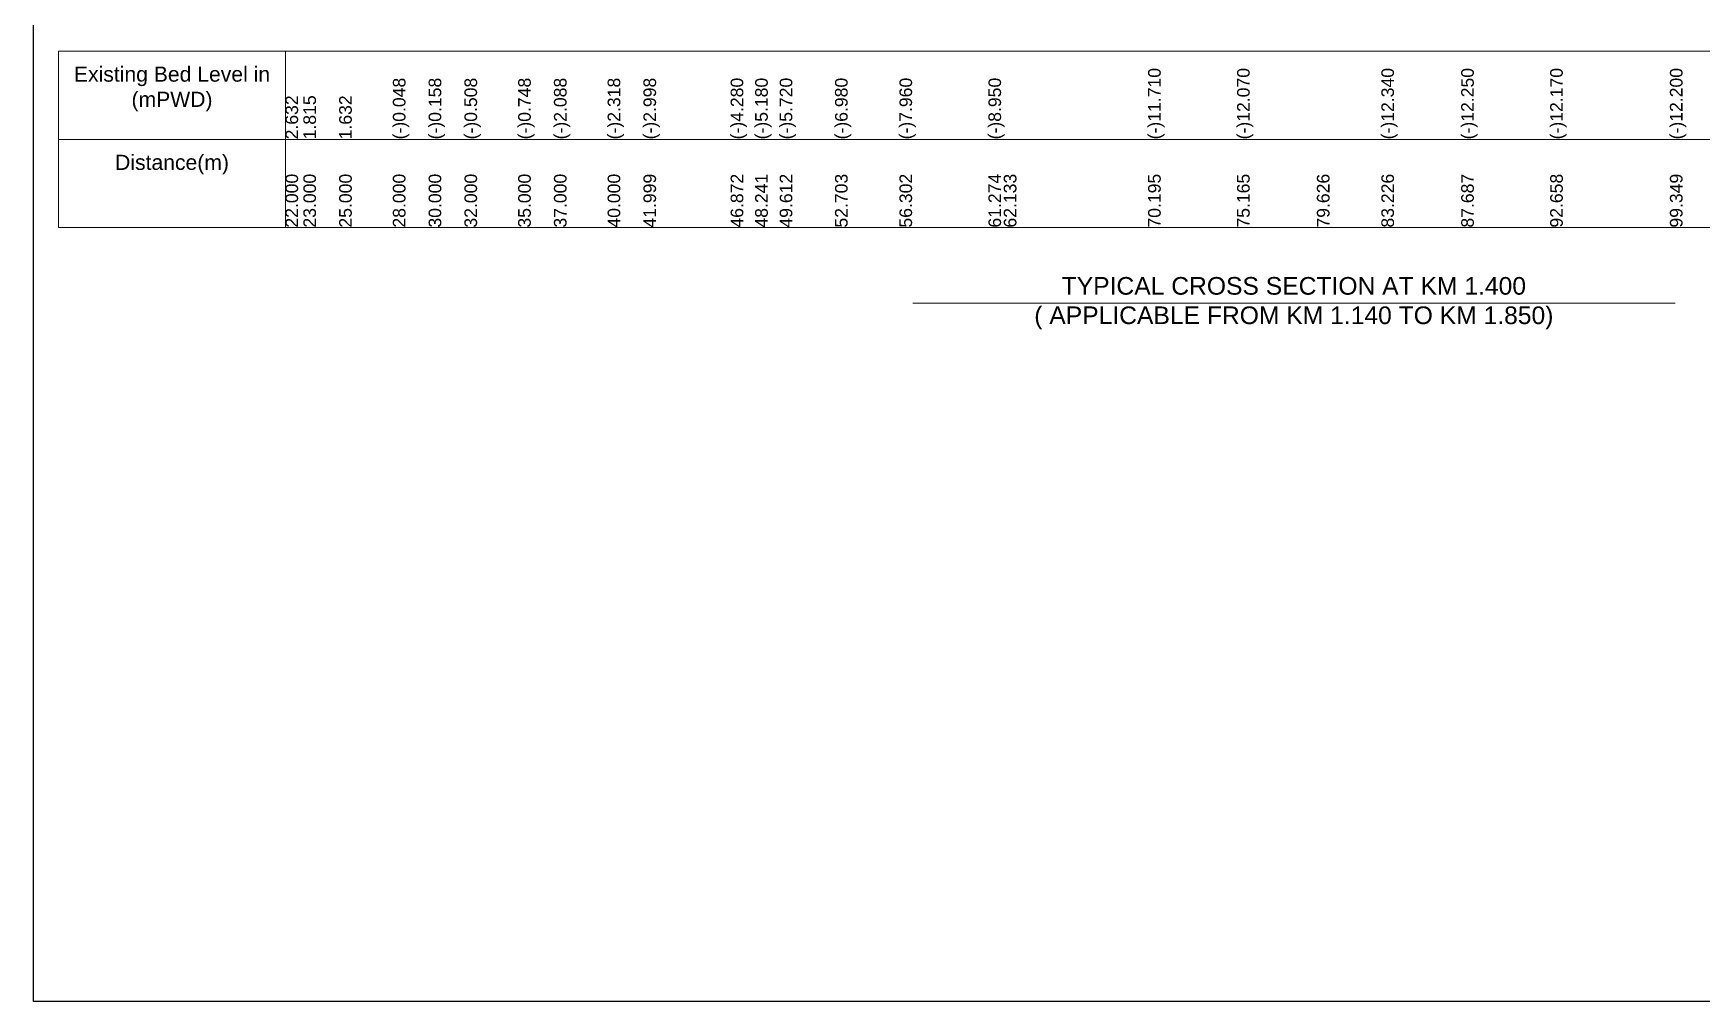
# Model space of a CAD drawing. Header units: inches. Extents: x 89000 to 337533, y -10828 to 0.
# Drawn here: x 207716 to 214333, y -9735 to -5893 of the extents above; entities that cross this region are included whole.
import ezdxf

# ---------------------------------------------------------------- set-up
doc = ezdxf.new("R2010")
doc.units = ezdxf.units.IN
doc.header["$LTSCALE"] = 7
doc.header["$MEASUREMENT"] = 0
for name, color, linetype, lineweight in [('Cross section Data Border', 7, 'Continuous', 9), ('Cross Section Labels', 7, 'Continuous', 9), ('Long Section Labels', 7, 'Continuous', 9)]:
    doc.layers.add(name, color=color, linetype=linetype, lineweight=lineweight)
doc.styles.get("Standard").update_dxf_attribs({"font": 'arial.ttf'})

msp = doc.modelspace()

# ---------------------------------------------------------------- linework, layer by layer
msp.add_lwpolyline([(207715.91194, -2663.59186), (217715.91194, -2663.59186), (217715.91194, -9734.59186), (207715.91194, -9734.59186)], close=True)
at = {"layer": 'Cross section Data Border'}
msp.add_lwpolyline([(207815.91194, -5963.59186), (214831.97219, -5963.59186), (214831.97219, -6663.59186), (207815.91194, -6663.59186)], close=True, dxfattribs=at)
for points in [[(208715.91194, -5963.59186), (208715.91194, -6663.59186)], [(207815.91194, -6313.59186), (214831.97219, -6313.59186)]]:
    msp.add_lwpolyline(points, dxfattribs=at)
at = {"layer": 'Cross Section Labels'}
msp.add_lwpolyline([(211203.91194, -6963.59186), (212715.91194, -6963.59186), (214227.91194, -6963.59186)], dxfattribs=at)

# ---------------------------------------------------------------- texts
at = {"layer": 'Cross section Data Border', "char_height": 60, "width": 800, "attachment_point": 5}
for s, insert in [('Existing Bed Level in (mPWD)', (208265.91194, -6113.59186)), ('Distance(m)', (208265.91194, -6413.59186))]:
    msp.add_mtext(s, dxfattribs=dict(at, insert=insert))
at = {"layer": 'Cross Section Labels', "insert": (212715.91194, -6963.59186), "char_height": 70, "attachment_point": 5}
msp.add_mtext('TYPICAL CROSS SECTION AT KM 1.400^J( APPLICABLE FROM KM 1.140 TO KM 1.850)', dxfattribs=at)
at = {"layer": 'Long Section Labels', "char_height": 50, "attachment_point": 1, "rotation": 90}
for s, insert in [('(-)0.048', (209141.92222, -6313.59186)), ('(-)0.158', (209283.91359, -6313.59186)), ('(-)0.508', (209425.90495, -6313.59186)), ('(-)0.748', (209638.91009, -6313.59186)), ('(-)2.088', (209780.90146, -6313.59186)), ('(-)2.318', (209993.9066, -6313.59186)), ('(-)2.998', (210135.89797, -6313.59186)), ('(-)4.280', (210481.86939, -6313.59186)), ('(-)5.180', (210579.04014, -6313.59186)), ('(-)5.720', (210676.39255, -6313.59186)), ('(-)6.980', (210895.83362, -6313.59186)), ('(-)7.960', (211151.40299, -6313.59186)), ('(-)8.950', (211504.38731, -6313.59186)), ('(-)8.950', (211504.38731, -6313.59186)), ('(-)11.710', (212137.75958, -6313.59186)), ('(-)12.070', (212490.6803, -6313.59186)), ('(-)12.070', (212490.6803, -6313.59186)), ('(-)12.340', (213063.00002, -6313.59186)), ('(-)12.250', (213379.71218, -6313.59186)), ('(-)12.170', (213732.67185, -6313.59186)), ('(-)12.200', (214207.68844, -6313.59186)), ('2.632', (208715.91194, -6313.59186)), ('1.815', (208786.92571, -6313.59186)), ('1.632', (208928.91708, -6313.59186)), ('22.000', (208715.91194, -6663.59186)), ('23.000', (208786.92571, -6663.59186)), ('25.000', (208928.91708, -6663.59186)), ('28.000', (209141.92222, -6663.59186)), ('30.000', (209283.91359, -6663.59186)), ('32.000', (209425.90495, -6663.59186)), ('35.000', (209638.91009, -6663.59186)), ('37.000', (209780.90146, -6663.59186)), ('40.000', (209993.9066, -6663.59186)), ('41.999', (210135.89797, -6663.59186)), ('46.872', (210481.86939, -6663.59186)), ('48.241', (210579.04014, -6663.59186)), ('49.612', (210676.39255, -6663.59186)), ('52.703', (210895.83362, -6663.59186)), ('56.302', (211151.40299, -6663.59186)), ('61.274', (211504.38731, -6663.59186)), ('62.133', (211565.38809, -6663.59186)), ('70.195', (212137.75958, -6663.59186)), ('75.165', (212490.6803, -6663.59186)), ('79.626', (212807.35436, -6663.59186)), ('83.226', (213063.00002, -6663.59186)), ('87.687', (213379.71218, -6663.59186)), ('92.658', (213732.67185, -6663.59186)), ('99.349', (214207.68844, -6663.59186))]:
    msp.add_mtext(s, dxfattribs=dict(at, insert=insert))

doc.saveas('drawing.dxf')
